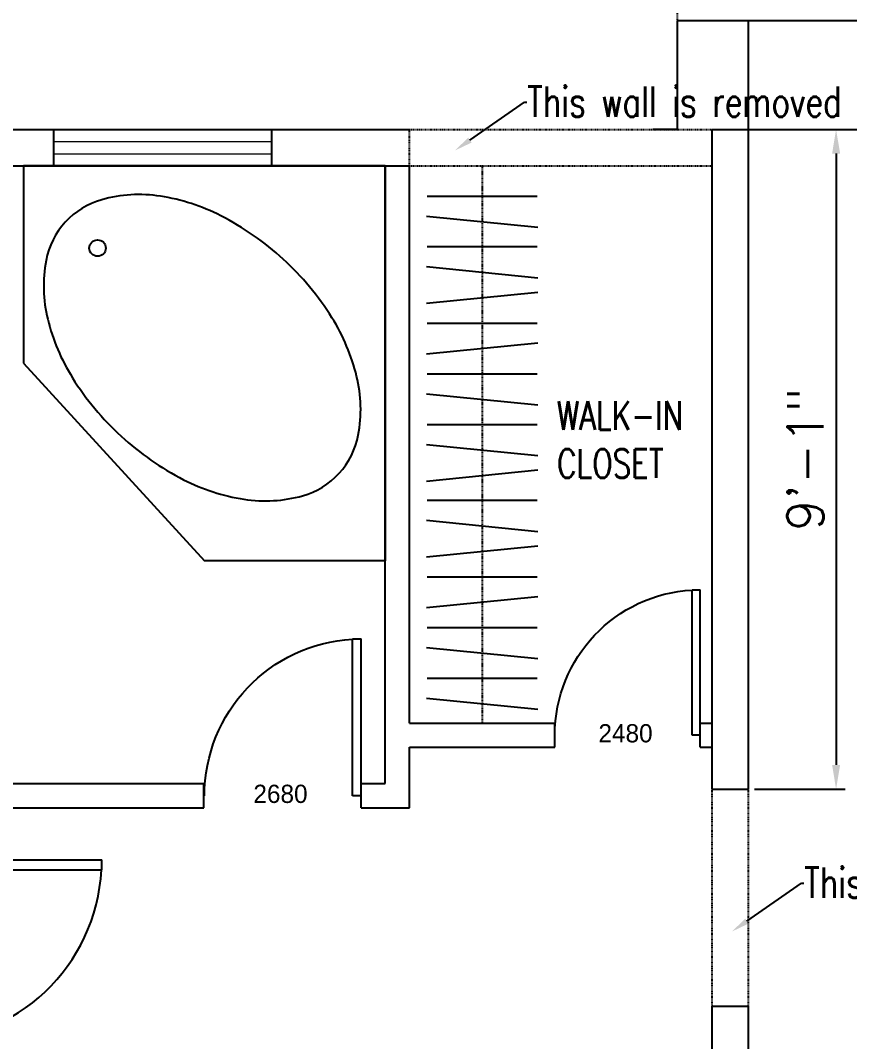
# Model space of a CAD drawing. Header units: inches. Extents: x 26998 to 46838, y -509 to 4343.
# Drawn here: x 31170.9 to 31307.9, y 3804.3 to 3972.9 of the extents above; entities that cross this region are included whole.
import ezdxf
from ezdxf import colors
from ezdxf.entities.mleader import LeaderData, LeaderLine
from ezdxf.math import Vec2, Vec3

# ---------------------------------------------------------------- set-up
doc = ezdxf.new("R2010")
doc.units = ezdxf.units.IN
doc.header["$LTSCALE"] = 0.5
doc.header["$MEASUREMENT"] = 0
doc.linetypes.add('HIDDEN', pattern=[0.375, 0.25, -0.125])
doc.linetypes.add('HIDDEN2', pattern=[0.1875, 0.125, -0.0625])
doc.layers.get('Defpoints').update_dxf_attribs({"color": 140})
for name, color, linetype in [('ARWALL', 7, 'HIDDEN'), ('BUILT-INS', 13, 'Continuous'), ('CABS', 23, 'Continuous'), ('Title Block', 7, 'Continuous'), ('TITLES', 3, 'Continuous'), ('windows', 4, 'Continuous')]:
    doc.layers.add(name, color=color, linetype=linetype)
doc.layers.add('TXT', color=4, linetype='Continuous', lineweight=9)
doc.styles.add('HS-DESIGN-TTLB', font='GOTHIC.TTF')
doc.styles.add('Roman', font='romans')
doc.styles.get("Standard").update_dxf_attribs({"font": 'romans.shx', "width": 0.75})
doc.dimstyles.new('LEADER1', dxfattribs={"dimscale": 0, "dimtxt": 6, "dimasz": 4, "dimexe": 1.5, "dimexo": 1, "dimgap": 1.5, "dimtad": 1, "dimdec": 0, "dimzin": 0, "dimdsep": 46, "dimlunit": 4, "dimtxsty": 'Roman', "dimcen": 0.125, "dimdle": 1.5, "dimclrd": 3, "dimclre": 3, "dimclrt": 3, "dimadec": 0, "dimazin": 0, "dimtfac": 1, "dimtdec": 0, "dimtofl": 0, "dimtmove": 2, "dimatfit": 3, "dimfxl": 1, "dimtolj": 1, "dimtzin": 0, "dimarcsym": 0})

# ---------------------------------------------------------------- blocks, each defined once
blk = doc.blocks.new('A$C5D6C675C')
for p, q in [((0, 1.1), (1.2, 1.1)), ((0, 1.1), (0, 0)), ((1.2, 1.1), (1.2, 0.55)), ((0.6, 0), (1.2, 0.55)), ((0, 0), (0.6, 0))]:
    blk.add_line(p, q)
blk.add_lwpolyline([(0.1712, 0.1268, 0.139889), (0.2876, 0.0686, 0.107118), (0.4663, 0.0735, 0.079812), (0.6439, 0.1486, 0.067459), (0.8218, 0.2967, 0.067459), (0.9539, 0.4868, 0.079812), (1.0133, 0.6702, 0.107118), (1.0027, 0.8487, 0.139889), (0.9345, 0.9596, 0.139889), (0.8181, 1.0178, 0.107118), (0.6394, 1.0129, 0.079812), (0.4618, 0.9378, 0.067459), (0.2839, 0.7897, 0.067459), (0.1518, 0.5996, 0.079812), (0.0924, 0.4162, 0.107118), (0.103, 0.2377, 0.139889)], format="xyb", close=True)
blk.add_circle((0.25, 0.225), 0.025)
blk = doc.blocks.new('door')
at = {"layer": 'windows'}
for p, q in [((9950.29, 7178.88), (9948.56, 7178.88)), ((9948.56, 7178.88), (9948.56, 7146.97)), ((9950.29, 7178.88), (9948.56, 7178.88)), ((9950.29, 7178.88), (9950.29, 7146.97)), ((9948.56, 7146.97), (9950.29, 7146.97))]:
    blk.add_line(p, q, dxfattribs=at)
blk.add_arc((9950.29, 7178.88), 31.9, 180, 266.8995, dxfattribs=at)
blk = doc.blocks.new('*D1009')
at = {"color": 3, "lineweight": -2, "transparency": 16777216}
for p, q in [((31292.19, 3954.87), (31307.16, 3954.87)), ((31305.66, 3950.87), (31305.66, 3849.96)), ((31292.19, 3845.96), (31307.16, 3845.96))]:
    blk.add_line(p, q, dxfattribs=at)
at = {"color": 3, "transparency": 16777216}
for points in [[(31305, 3950.87), (31306.33, 3950.87), (31305.66, 3954.87)], [(31305, 3849.96), (31306.33, 3849.96), (31305.66, 3845.96)]]:
    blk.add_solid(points, dxfattribs=at)
at = {"layer": 'Defpoints', "color": 0, "transparency": 16777216}
for p in [(31291.19, 3954.87), (31291.19, 3845.96), (31305.66, 3845.96)]:
    blk.add_point(p, dxfattribs=at)
at = {"color": 3, "transparency": 16777216, "insert": (31300.59, 3900.42), "char_height": 6, "attachment_point": 5, "rotation": 90, "style": 'Roman'}
blk.add_mtext('\\A1;9\'-1"', dxfattribs=at)

msp = doc.modelspace()

# ---------------------------------------------------------------- linework, layer by layer
for p, q in [((31291.1922826, 3845.8819129), (31291.1922826, 3972.8657314)), ((31285.1922826, 3845.8819129), (31285.1922826, 3954.8657314)), ((31291.1922826, 3845.8819129), (31285.1922826, 3845.8819129)), ((31291.1922826, 3810.097439), (31285.1922826, 3810.097439))]:
    msp.add_line(p, q)
at = {"layer": 'ARWALL', "color": 1, "ltscale": 0.05}
for p, q in [((31279.3922826, 4086.8657314), (31279.3922826, 3954.8657314)), ((31235.1922826, 3954.8657314), (31285.1922826, 3954.8657314)), ((31235.1922826, 3948.8657314), (31285.1922826, 3948.8657314)), ((31285.1922826, 3810.097439), (31285.1922826, 3845.8819129)), ((31291.1922826, 3810.097439), (31291.1922826, 3845.8819129))]:
    msp.add_line(p, q, dxfattribs=at)
at = {"layer": 'ARWALL', "color": 1, "linetype": 'HIDDEN2'}
msp.add_line((31235.1922826, 3948.8657314), (31235.1922826, 3954.8657314), dxfattribs=at)
at = {"layer": 'ARWALL', "color": 7, "linetype": 'ByBlock'}
msp.add_line((31285.1922826, 3954.8657314), (31537.1922826, 3954.8657314), dxfattribs=at)
at = {"layer": 'BUILT-INS', "linetype": 'HIDDEN'}
msp.add_line((31247.1922826, 3948.8657314), (31247.1922826, 3856.8657314), dxfattribs=at)
at = {"layer": 'CABS'}
for p, q in [((31238.1047831, 3943.8711315), (31256.279782, 3943.8711315)), ((31238.0129919, 3940.56897), (31256.3715732, 3938.7344337)), ((31238.1047831, 3935.5240067), (31256.279782, 3935.5240067)), ((31238.0129919, 3932.2218452), (31256.3715732, 3930.3873089)), ((31238.0129919, 3926.167893), (31256.3715732, 3928.0024293)), ((31238.1047831, 3922.8657314), (31256.279782, 3922.8657314)), ((31238.0129919, 3917.8207682), (31256.3715732, 3919.6553045)), ((31238.1047831, 3914.5186067), (31256.279782, 3914.5186067)), ((31238.0129919, 3911.2164451), (31256.3715732, 3909.3819088)), ((31238.1047831, 3906.1714819), (31256.279782, 3906.1714819)), ((31238.0129919, 3902.8693203), (31256.3715732, 3901.034784)), ((31238.0129919, 3896.8153681), (31256.3715732, 3898.6499044)), ((31238.1047831, 3893.6553045), (31256.279782, 3893.6553045)), ((31238.0129919, 3890.3531429), (31256.3715732, 3888.5186067)), ((31238.0129919, 3884.2991907), (31256.3715732, 3886.133727)), ((31238.1047831, 3880.9970292), (31256.279782, 3880.9970292)), ((31238.0129919, 3875.952066), (31256.3715732, 3877.7866022)), ((31238.1047831, 3872.6499044), (31256.279782, 3872.6499044)), ((31238.0129919, 3869.3477428), (31256.3715732, 3867.5132066)), ((31238.1047831, 3864.3027796), (31256.279782, 3864.3027796)), ((31238.0129919, 3861.000618), (31256.3715732, 3859.1660818))]:
    msp.add_line(p, q, dxfattribs=at)
at = {"layer": 'Title Block'}
for p, q in [((31279.3922826, 3972.8657314), (31543.1922826, 3972.8657314)), ((31279.3922826, 3972.8657314), (31279.3922826, 3954.8657314)), ((31279.3922826, 3958.8657314), (31279.3922826, 3954.8657314)), ((30884.3922826, 3954.8657314), (31179.3922826, 3954.8657314)), ((31176.3922826, 3954.8657314), (31176.3922826, 3948.8657314)), ((31179.3922826, 3954.8657314), (31235.1922826, 3954.8657314)), ((31191.3922826, 3954.8657314), (31195.3922826, 3954.8657314)), ((31212.3922826, 3954.8657314), (31212.3922826, 3948.8657314)), ((31279.3922826, 3954.8657314), (31275.3922826, 3954.8657314)), ((30890.3922826, 3948.8657314), (31179.3922826, 3948.8657314)), ((31179.3922826, 3948.8657314), (31235.1922826, 3948.8657314)), ((31231.1922826, 3846.8657314), (31231.1922826, 3948.8657314)), ((31235.1922826, 3856.8657314), (31235.1922826, 3948.8657314)), ((31235.1922826, 3856.8657314), (31259.1922826, 3856.8657314)), ((31259.1922826, 3852.8657314), (31259.1922826, 3856.8657314)), ((31283.1922826, 3856.8657314), (31285.1922826, 3856.8657314)), ((31283.1922826, 3852.8657314), (31283.1922826, 3856.8657314)), ((31235.1922826, 3852.8657314), (31259.1922826, 3852.8657314)), ((31235.1922826, 3842.8657314), (31235.1922826, 3852.8657314)), ((31283.1922826, 3852.8657314), (31285.1922826, 3852.8657314)), ((31163.3922826, 3846.8657314), (31201.1922826, 3846.8657314)), ((31201.1922826, 3842.8657314), (31201.1922826, 3846.8657314)), ((31227.1922826, 3846.8657314), (31231.1922826, 3846.8657314)), ((31227.1922826, 3842.8657314), (31227.1922826, 3846.8657314)), ((31163.3922826, 3842.8657314), (31201.1922826, 3842.8657314)), ((31227.1922826, 3842.8657314), (31235.1922826, 3842.8657314)), ((31285.1922826, 3636.2657314), (31285.1922826, 3810.097439)), ((31291.1922826, 3630.2657314), (31291.1922826, 3810.097439))]:
    msp.add_line(p, q, dxfattribs=at)
at = {"layer": 'TXT'}
for p, q in [((31176.3922826, 3952.8657314), (31212.3922826, 3952.8657314)), ((31176.3922826, 3950.8657314), (31212.3922826, 3950.8657314))]:
    msp.add_line(p, q, dxfattribs=at)

# ---------------------------------------------------------------- block references
at = {"layer": 'CABS', "xscale": 54.32621164492499, "yscale": 54.32621164492499, "zscale": 54.32621164492499, "rotation": 270}
msp.add_blockref('A$C5D6C675C', (31171.4334492, 3948.8657332), dxfattribs=at)
at = {"layer": 'TITLES'}
for p, xscale, yscale, zscale, rotation in [((23796.3595068, 9256.4225467), -0.7524237795023907, 0.7524237795023907, 0.7524237795023907, 180), ((23155.5629987, 9668.3381496), -0.8111956009193224, 0.8111956009193224, 0.8111956009193224, 180), ((37896.6016026, -5510.7796775), 0.939173425781899, 0.939173425781899, 0.939173425781899, 90.00000000000001)]:
    msp.add_blockref('door', p, dxfattribs=dict(at, xscale=xscale, yscale=yscale, zscale=zscale, rotation=rotation))

# ---------------------------------------------------------------- texts
at = {"insert": (31259.5719301, 3910.0260299), "char_height": 4.76054208, "width": 28.741858457, "attachment_point": 1}
msp.add_mtext('\\A1;WALK-IN\\PCLOSET', dxfattribs=at)
at = {"layer": 'Title Block', "char_height": 3.0096, "width": 43.611515527, "attachment_point": 1, "style": 'HS-DESIGN-TTLB'}
for s, insert in [('2480', (31266.4006973, 3856.6874868)), ('2680', (31209.4006973, 3846.6874868))]:
    msp.add_mtext(s, dxfattribs=dict(at, insert=insert))

# ---------------------------------------------------------------- dimensions: what is measured, and where the dimension line sits
dim = msp.add_linear_dim(base=(31305.6641319, 3845.96456), p1=(31291.1922826, 3954.8657314), p2=(31291.1922826, 3845.96456), angle=90, dimstyle='LEADER1', override={"dimscale": 1})
dim.commit()
dim.dimension.update_dxf_attribs({"geometry": '*D1009', "text_midpoint": (31300.5927033, 3900.4151457)})

# ---------------------------------------------------------------- leaders
ml = msp.add_multileader_mtext('Standard')
ml.set_content('This wall is removed', color=256)
ml.set_leader_properties()
ml.build(insert=Vec2(0, 0))
ml.multileader.update_dxf_attribs({"dogleg_length": 0.36, "arrow_head_size": 3})
ctx = ml.context
ctx.base_point, ctx.char_height, ctx.arrow_head_size, ctx.landing_gap_size, ctx.plane_origin = Vec3(31254.5654297, 3959.3950106), 5, 3, 0.09, Vec3(31242.7054297, 3951.3950106)
notes = []
notes.append((ctx, [(0, (1, 1, 0), (31254.2054297, 3959.3950106), (1, 0), 0.36, [(0, [(31242.7054297, 3951.3950106)], 0, [])])]))
ctx.mtext.insert, ctx.mtext.flow_direction = Vec3(31254.6554297, 3961.9359383), 5
ml = msp.add_multileader_mtext('Standard')
ml.set_content('This wall is removed', color=256)
ml.set_leader_properties()
ml.build(insert=Vec2(0, 0))
ml.multileader.update_dxf_attribs({"dogleg_length": 0.36, "arrow_head_size": 3})
ctx = ml.context
ctx.base_point, ctx.char_height, ctx.arrow_head_size, ctx.landing_gap_size, ctx.plane_origin = Vec3(31300.3281866, 3830.4600004), 5, 3, 0.09, Vec3(31288.4681866, 3822.4600004)
notes.append((ctx, [(0, (1, 1, 0), (31299.9681866, 3830.4600004), (1, 0), 0.36, [(0, [(31288.4681866, 3822.4600004)], 0, [])])]))
ctx.mtext.insert, ctx.mtext.flow_direction = Vec3(31300.4181866, 3833.0009281), 5
for ctx, leaders in notes:
    for number, flags, end, landing, length, lines in leaders:
        leader = LeaderData()
        leader.index, (leader.has_last_leader_line, leader.has_dogleg_vector, leader.attachment_direction) = number, flags
        leader.last_leader_point, leader.dogleg_vector, leader.dogleg_length = Vec3(end), Vec3(landing), length
        for number, points, colour, breaks in lines:
            line = LeaderLine()
            line.index, line.vertices, line.color, line.breaks = number, Vec3.list(points), colors.encode_raw_color(colour), breaks
            leader.lines.append(line)
        ctx.leaders.append(leader)

doc.saveas('drawing.dxf')
